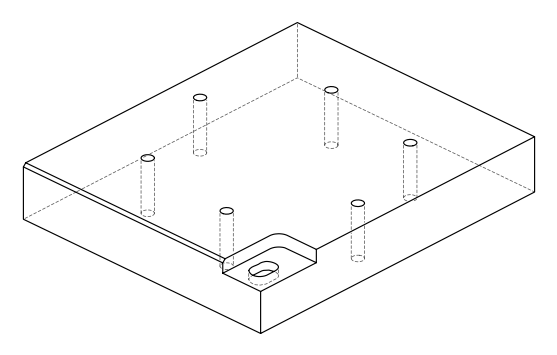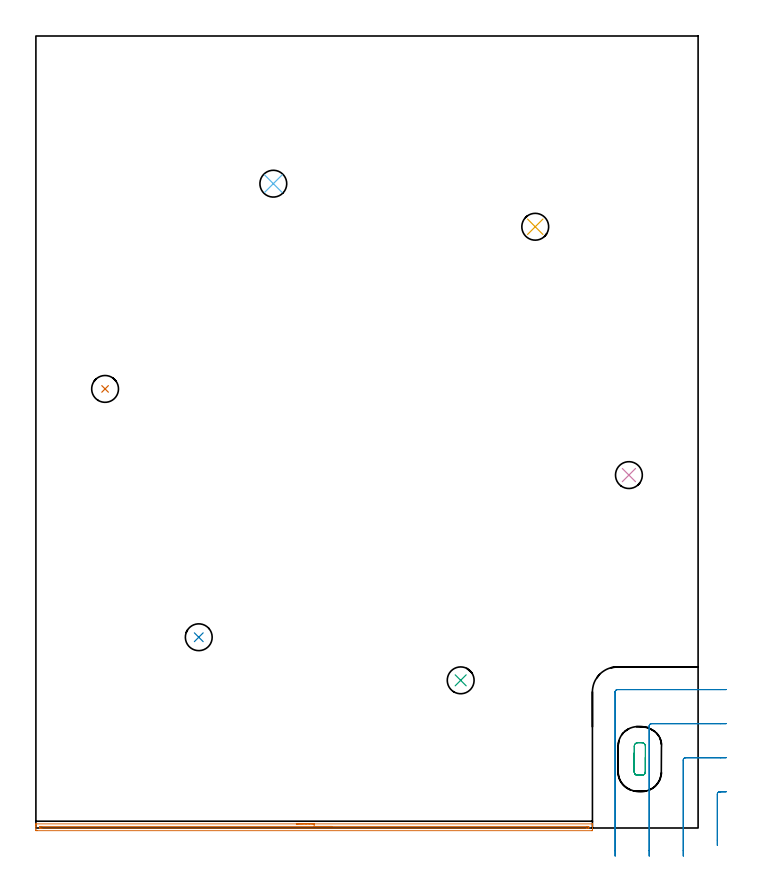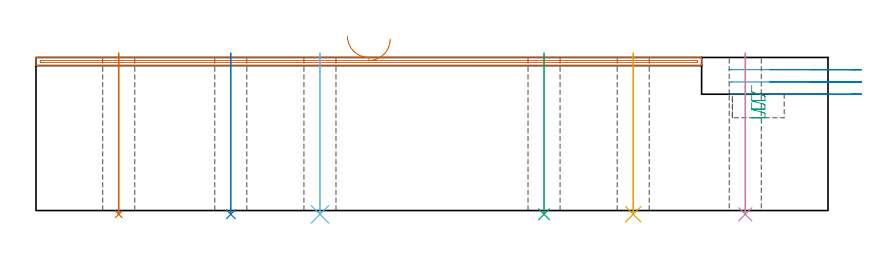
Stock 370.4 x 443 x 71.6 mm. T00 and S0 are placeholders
(PLAN: 9 operations, 3 tool changes, 10.1 min)
(1 AREA_MILL | FG_CHAMFER_SURFACE | UGT0205_001 | 5.14 min | 2269 mm3)
(2 MILL_CORNER_NOTCH_RECTANGULAR | CORNER_NOTCH_RECTANGULAR | UGT0201_109 | Follow Part, ap 6.35, ae 75% | 2.58 min | 90864 mm3)
(3 MILL_RECTANGULAR_POCKET | POCKET_RECTANGULAR_STRAIGHT | UGT0201_100 | Follow Part, ap 4.5, ae 75% | 0.61 min | 8516 mm3)
(4 INDEXABLE_INSERT_DRILL_THROUGH_HOLE_FROM_SOLID | STEP1HOLE | NXT0302_001 | 0.3 min | 12617 mm3)
(5 INDEXABLE_INSERT_DRILL_THROUGH_HOLE_FROM_SOLID_1 | STEP1HOLE_1 | NXT0302_001 | 0.3 min | 12609 mm3)
(6 INDEXABLE_INSERT_DRILL_THROUGH_HOLE_FROM_SOLID_2 | STEP1HOLE_2 | NXT0302_001 | 0.3 min | 12629 mm3)
(7 INDEXABLE_INSERT_DRILL_THROUGH_HOLE_FROM_SOLID_3 | STEP1HOLE_3 | NXT0302_001 | 0.3 min | 12621 mm3)
(8 INDEXABLE_INSERT_DRILL_THROUGH_HOLE_FROM_SOLID_4 | STEP1HOLE_4 | NXT0302_001 | 0.3 min | 12611 mm3)
(9 INDEXABLE_INSERT_DRILL_THROUGH_HOLE_FROM_SOLID_5 | STEP1HOLE_5 | NXT0302_001 | 0.3 min | 12625 mm3)
(TOOL UGT0205_001 | Chamfer Mill 20 x 3 x 45 deg. | D20 FL50 Z2)
(TOOL UGT0201_109 | End Mill 25.4 mm | D25.4 FL25 Z2)
(TOOL UGT0201_100 | End Mill 18 mm | D18 FL22 Z2)
(TOOL NXT0302_001 | Index. Insert Drill 15mm [880-D1500L20-05] | D15 PA176 FL75 Z2)
(OP 1 AREA_MILL)
G17 G21 G94 G90
T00 M6
G54
G17 G0 G90 X145.65 Y2.3 S1061 M3
G43 Z81.6 H0
G94 G1 X145.688 Z80.728 F250.
X145.802 Z79.863
X145.991 Z79.012
X146.253 Z78.18
X146.587 Z77.374
X146.99 Z76.6
X147.458 Z75.864
X147.99 Z75.172
X148.579 Z74.529
X149.222 Z73.939
X149.914 Z73.408
X150.65 Z72.94
X151.424 Z72.537
X152.23 Z72.203
X153.062 Z71.941
X153.914 Z71.752
X154.778 Z71.638
X155.65 Z71.6
X311.13
X311.29 Y2.305 Z71.595
X311.293 Y2.255 Z71.546
X311.3 Y1.86 Z71.159
Y1.538 Z70.837
Y0.845 Z70.14
Y-0.391 Z68.906
X311.297 Y-0.934 Z68.36
X311.292 Y-1.491 Z67.805
X311.241 Y-1.493 Z67.803
X310.679 Y-1.5 Z67.8
X0.621
X0.059 Y-1.493 Z67.803
X0.008 Y-1.491 Z67.805
X0. Y-0.934 Z68.36
Y0.499 Z69.795
Y0.845 Z70.14
Y1.538 Z70.837
Y1.86 Z71.159
X0.007 Y2.255 Z71.546
X0.01 Y2.305 Z71.595
X0.17 Y2.3 Z71.6
X155.65
Y0.886 Z70.186
X307.958
X308.854 Y0.883 Z70.183
X308.892 Y0.881 Z70.181
X309.29 Y0.845 Z70.145
X309.295 Y0.444 Z69.744
X309.29 Y-0.045 Z69.255
X308.929 Y-0.081 Z69.219
X308.892 Y-0.083 Z69.217
X308.04 Y-0.086 Z69.214
X3.342
X2.446 Y-0.083 Z69.217
X2.408 Y-0.081 Z69.219
X2.01 Y-0.045 Z69.255
X2.005 Y0.356 Z69.656
X2.01 Y0.845 Z70.145
X2.371 Y0.881 Z70.181
X2.408 Y0.883 Z70.183
X3.26 Y0.886 Z70.186
X155.65
X156.522 Z70.224
X157.386 Z70.338
X158.238 Z70.526
X159.07 Z70.789
X159.876 Z71.123
X160.65 Z71.525
X161.386 Z71.994
X162.078 Z72.525
X162.721 Z73.115
X163.31 Z73.758
X163.842 Z74.45
X164.31 Z75.186
X164.713 Z75.959
X165.047 Z76.765
X165.309 Z77.597
X165.498 Z78.449
X165.612 Z79.314
X165.65 Z80.186
G0 Z81.6
M5
M2
(OP 2 MILL_CORNER_NOTCH_RECTANGULAR)
G17 G21 G94 G90
T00 M6
G54
G17 G0 G90 X386.1 Y20.25 S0 M3
G43 Z81.6 H0
Z65.867
G94 G1 X383.1 F250.
X382.414 F500.
G3 X381.15 Y18.986 R1.27
G1 Y-6.762
Y-9.762 F250.
G0 Z81.6
X386.1 Y39.3
Z65.867
G1 X383.1
X363.364 F500.
G3 X362.1 Y38.036 R1.27
G1 Y-12.7
Y-15.7 F250.
G0 Z81.6
X386.1 Y58.35
Z65.867
G1 X383.1
X344.314 F500.
G3 X343.05 Y57.086 R1.27
G1 Y-12.7
Y-15.7 F250.
G0 Z81.6
X386.1 Y77.4
Z65.867
G1 X383.1
X325.264 F500.
G3 X324. Y76.136 R1.27
G1 Y-12.7
Y-15.7 F250.
G0 Z81.6
X386.1 Y20.25
Z60.133
G1 X383.1
X382.414 F500.
G3 X381.15 Y18.986 R1.27
G1 Y-6.762
Y-9.762 F250.
G0 Z81.6
X386.1 Y39.3
Z60.133
G1 X383.1
X363.364 F500.
G3 X362.1 Y38.036 R1.27
G1 Y-12.7
Y-15.7 F250.
G0 Z81.6
X386.1 Y58.35
Z60.133
G1 X383.1
X344.314 F500.
G3 X343.05 Y57.086 R1.27
G1 Y-12.7
Y-15.7 F250.
G0 Z81.6
X386.1 Y77.4
Z60.133
G1 X383.1
X325.264 F500.
G3 X324. Y76.136 R1.27
G1 Y-12.7
Y-15.7 F250.
G0 Z81.6
X386.1 Y20.25
Z54.4
G1 X383.1
X382.414 F500.
G3 X381.15 Y18.986 R1.27
G1 Y-6.762
Y-9.762 F250.
G0 Z81.6
X386.1 Y39.3
Z54.4
G1 X383.1
X363.364 F500.
G3 X362.1 Y38.036 R1.27
G1 Y-12.7
Y-15.7 F250.
G0 Z81.6
X386.1 Y58.35
Z54.4
G1 X383.1
X344.314 F500.
G3 X343.05 Y57.086 R1.27
G1 Y-12.7
Y-15.7 F250.
G0 Z81.6
X386.1 Y77.4
Z54.4
G1 X383.1
X325.264 F500.
G3 X324. Y76.136 R1.27
G1 Y-12.7
Y-15.7 F250.
G0 Z81.6
M5
M2
(OP 3 MILL_RECTANGULAR_POCKET)
G17 G21 G94 G90
T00 M6
G54
G17 G0 G90 X334.7 Y42.056 S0 M3
G43 Z81.6 H0
Z58.486
G94 G1 Y31.4 Z55.63 F250.
Y31.262 Z55.593
X334.767 Y30.881 Z55.49
X334.91 Y30.521 Z55.386
X335.123 Y30.197 Z55.282
X335.397 Y29.923 Z55.178
X335.721 Y29.71 Z55.074
X336.081 Y29.567 Z54.971
X336.462 Y29.5 Z54.867
X339.138 Z54.15
X339.519 Y29.567 Z54.046
X339.879 Y29.71 Z53.942
X340.203 Y29.923 Z53.838
X340.477 Y30.197 Z53.735
X340.69 Y30.521 Z53.631
X340.833 Y30.881 Z53.527
X340.9 Y31.262 Z53.423
Y31.4 Z53.386
Y38.6 Z51.457
Y45.8 F500.
G3 X339. Y47.7 R1.9
G1 X336.6
G3 X334.7 Y45.8 R1.9
G1 Y31.4
G3 X336.6 Y29.5 R1.9
G1 X339.
G3 X340.9 Y31.4 R1.9
G1 Y38.6
Y39.6
G0 X334.7 Y42.056 Z54.457
G1 Y31.4 Z51.602 F250.
Y31.262 Z51.565
X334.767 Y30.881 Z51.461
X334.91 Y30.521 Z51.357
X335.123 Y30.197 Z51.253
X335.397 Y29.923 Z51.15
X335.721 Y29.71 Z51.046
X336.081 Y29.567 Z50.942
X336.462 Y29.5 Z50.838
X339.138 Z50.121
X339.519 Y29.567 Z50.018
X339.879 Y29.71 Z49.914
X340.203 Y29.923 Z49.81
X340.477 Y30.197 Z49.706
X340.69 Y30.521 Z49.602
X340.833 Y30.881 Z49.499
X340.9 Y31.262 Z49.395
Y31.4 Z49.358
Y38.6 Z47.429
Y45.8 F500.
G3 X339. Y47.7 R1.9
G1 X336.6
G3 X334.7 Y45.8 R1.9
G1 Y31.4
G3 X336.6 Y29.5 R1.9
G1 X339.
G3 X340.9 Y31.4 R1.9
G1 Y38.6
Y39.6
G0 X334.7 Y42.056 Z50.429
G1 Y31.4 Z47.573 F250.
Y31.262 Z47.536
X334.767 Y30.881 Z47.433
X334.91 Y30.521 Z47.329
X335.123 Y30.197 Z47.225
X335.397 Y29.923 Z47.121
X335.721 Y29.71 Z47.017
X336.081 Y29.567 Z46.914
X336.462 Y29.5 Z46.81
X339.138 Z46.093
X339.519 Y29.567 Z45.989
X339.879 Y29.71 Z45.885
X340.203 Y29.923 Z45.781
X340.477 Y30.197 Z45.678
X340.69 Y30.521 Z45.574
X340.833 Y30.881 Z45.47
X340.9 Y31.262 Z45.366
Y31.4 Z45.329
Y38.6 Z43.4
Y45.8 F500.
G3 X339. Y47.7 R1.9
G1 X336.6
G3 X334.7 Y45.8 R1.9
G1 Y31.4
G3 X336.6 Y29.5 R1.9
G1 X339.
G3 X340.9 Y31.4 R1.9
G1 Y38.6
Y39.6
G0 Z81.6
M5
M2
(OP 4 INDEXABLE_INSERT_DRILL_THROUGH_HOLE_FROM_SOLID)
G17 G21 G94 G90
T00 M6
G54
G17 G0 G90 X331.7 Y197.4 S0 M3
G43 Z81.6 H1
G94 G81 G98 Z-1.762 F250. R73.6
G80
M5
M2
(OP 5 INDEXABLE_INSERT_DRILL_THROUGH_HOLE_FROM_SOLID_1)
G17 G21 G94 G90
T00 M6
G54
G17 G0 G90 X279.3 Y336.3 S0 M3
G43 Z81.6 H1
G94 G81 G98 Z-1.762 F250. R73.6
G80
M5
M2
(OP 6 INDEXABLE_INSERT_DRILL_THROUGH_HOLE_FROM_SOLID_2)
G17 G21 G94 G90
T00 M6
G54
G17 G0 G90 X132.8 Y360.4 S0 M3
G43 Z81.6 H1
G94 G81 G98 Z-1.762 F250. R73.6
G80
M5
M2
(OP 7 INDEXABLE_INSERT_DRILL_THROUGH_HOLE_FROM_SOLID_3)
G17 G21 G94 G90
T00 M6
G54
G17 G0 G90 X38.7 Y245.6 S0 M3
G43 Z81.6 H1
G94 G81 G98 Z-1.762 F250. R73.6
G80
M5
M2
(OP 8 INDEXABLE_INSERT_DRILL_THROUGH_HOLE_FROM_SOLID_4)
G17 G21 G94 G90
T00 M6
G54
G17 G0 G90 X91.1 Y106.7 S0 M3
G43 Z81.6 H1
G94 G81 G98 Z-1.762 F250. R73.6
G80
M5
M2
(OP 9 INDEXABLE_INSERT_DRILL_THROUGH_HOLE_FROM_SOLID_5)
G17 G21 G94 G90
T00 M6
G54
G17 G0 G90 X237.6 Y82.6 S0 M3
G43 Z81.6 H1
G94 G81 G98 Z-1.762 F250. R73.6
G80
M5
M2
